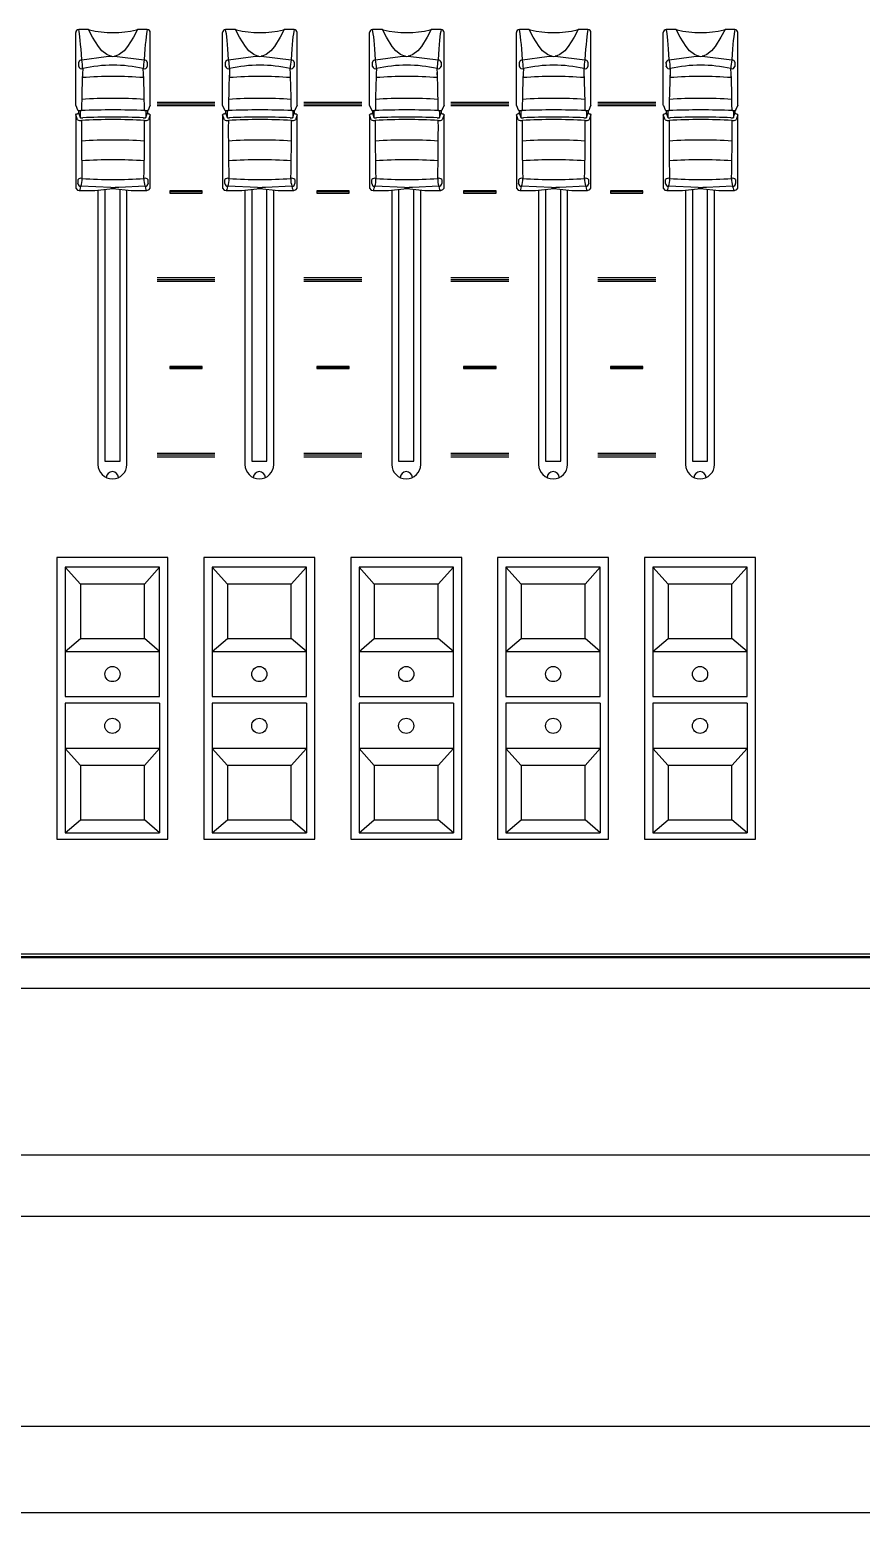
# Model space of a CAD drawing. Header units: inches. Extents: x 0.6 to 61.5, y 0.9 to 41.7.
# Drawn here: x 6.16 to 10.46, y 13.73 to 21.41 of the extents above; entities that cross this region are included whole.
import ezdxf

# ---------------------------------------------------------------- set-up
doc = ezdxf.new("R2010")
doc.units = ezdxf.units.IN
doc.header["$MEASUREMENT"] = 0
doc.layers.add('ARTWORK', color=2, linetype='Continuous')
doc.layers.add('OBJECT', color=7, linetype='Continuous')

msp = doc.modelspace()

# ---------------------------------------------------------------- linework, layer by layer
at = {"layer": 'ARTWORK'}
for points in [[(7.1154, 21.0323), (6.8158, 21.0323)], [(7.8754, 21.0323), (7.5758, 21.0323)], [(8.6354, 21.0323), (8.3358, 21.0323)], [(9.3954, 21.0323), (9.0958, 21.0323)], [(7.1154, 21.0233), (6.8158, 21.0233)], [(7.1154, 21.0143), (6.8158, 21.0143)], [(7.8754, 21.0233), (7.5758, 21.0233)], [(7.8754, 21.0143), (7.5758, 21.0143)], [(8.6354, 21.0233), (8.3358, 21.0233)], [(8.6354, 21.0143), (8.3358, 21.0143)], [(9.3954, 21.0233), (9.0958, 21.0233)], [(9.3954, 21.0143), (9.0958, 21.0143)], [(7.0496, 20.5749), (6.8816, 20.5749), (6.8816, 20.5629), (7.0496, 20.5629), (7.0496, 20.5749)], [(7.8096, 20.5749), (7.6416, 20.5749), (7.6416, 20.5629), (7.8096, 20.5629), (7.8096, 20.5749)], [(8.5696, 20.5749), (8.4016, 20.5749), (8.4016, 20.5629), (8.5696, 20.5629), (8.5696, 20.5749)], [(9.3296, 20.5749), (9.1616, 20.5749), (9.1616, 20.5629), (9.3296, 20.5629), (9.3296, 20.5749)], [(7.0496, 20.5689), (6.8816, 20.5689)], [(7.8096, 20.5689), (7.6416, 20.5689)], [(8.5696, 20.5689), (8.4016, 20.5689)], [(9.3296, 20.5689), (9.1616, 20.5689)], [(7.1154, 20.1236), (6.8158, 20.1236)], [(7.1154, 20.1146), (6.8158, 20.1146)], [(7.8754, 20.1236), (7.5758, 20.1236)], [(7.8754, 20.1146), (7.5758, 20.1146)], [(8.6354, 20.1236), (8.3358, 20.1236)], [(8.6354, 20.1146), (8.3358, 20.1146)], [(9.3954, 20.1236), (9.0958, 20.1236)], [(9.3954, 20.1146), (9.0958, 20.1146)], [(7.1154, 20.1056), (6.8158, 20.1056)], [(7.8754, 20.1056), (7.5758, 20.1056)], [(8.6354, 20.1056), (8.3358, 20.1056)], [(9.3954, 20.1056), (9.0958, 20.1056)], [(7.0496, 19.6662), (6.8816, 19.6662), (6.8816, 19.6542), (7.0496, 19.6542), (7.0496, 19.6662)], [(7.0496, 19.6602), (6.8816, 19.6602)], [(7.8096, 19.6662), (7.6416, 19.6662), (7.6416, 19.6542), (7.8096, 19.6542), (7.8096, 19.6662)], [(7.8096, 19.6602), (7.6416, 19.6602)], [(8.5696, 19.6662), (8.4016, 19.6662), (8.4016, 19.6542), (8.5696, 19.6542), (8.5696, 19.6662)], [(8.5696, 19.6602), (8.4016, 19.6602)], [(9.3296, 19.6662), (9.1616, 19.6662), (9.1616, 19.6542), (9.3296, 19.6542), (9.3296, 19.6662)], [(9.3296, 19.6602), (9.1616, 19.6602)], [(7.1154, 19.2148), (6.8158, 19.2148)], [(7.1154, 19.2058), (6.8158, 19.2058)], [(7.1154, 19.1968), (6.8158, 19.1968)], [(7.8754, 19.2148), (7.5758, 19.2148)], [(7.8754, 19.2058), (7.5758, 19.2058)], [(7.8754, 19.1968), (7.5758, 19.1968)], [(8.6354, 19.2148), (8.3358, 19.2148)], [(8.6354, 19.2058), (8.3358, 19.2058)], [(8.6354, 19.1968), (8.3358, 19.1968)], [(9.3954, 19.2148), (9.0958, 19.2148)], [(9.3954, 19.2058), (9.0958, 19.2058)], [(9.3954, 19.1968), (9.0958, 19.1968)]]:
    msp.add_lwpolyline(points, dxfattribs=at)
at = {"layer": 'OBJECT'}
for p, q in [((6.3948, 21.0185), (6.3948, 21.3937)), ((6.4613, 21.4091), (6.4104, 21.4091)), ((6.4613, 21.4091), (6.4662, 21.4085)), ((6.7093, 21.4085), (6.7142, 21.4091)), ((6.7652, 21.4091), (6.7142, 21.4091)), ((6.7808, 21.0185), (6.7808, 21.3937)), ((7.1548, 21.0185), (7.1548, 21.3937)), ((7.2213, 21.4091), (7.1704, 21.4091)), ((7.2213, 21.4091), (7.2262, 21.4085)), ((7.4693, 21.4085), (7.4742, 21.4091)), ((7.5252, 21.4091), (7.4742, 21.4091)), ((7.5408, 21.0185), (7.5408, 21.3937)), ((7.9148, 21.0185), (7.9148, 21.3937)), ((7.9813, 21.4091), (7.9304, 21.4091)), ((7.9813, 21.4091), (7.9862, 21.4085)), ((8.2293, 21.4085), (8.2342, 21.4091)), ((8.2852, 21.4091), (8.2342, 21.4091)), ((8.3008, 21.0185), (8.3008, 21.3937)), ((8.6748, 21.0185), (8.6748, 21.3937)), ((8.7413, 21.4091), (8.6904, 21.4091)), ((8.7413, 21.4091), (8.7462, 21.4085)), ((8.9893, 21.4085), (8.9942, 21.4091)), ((9.0452, 21.4091), (8.9942, 21.4091)), ((9.0608, 21.0185), (9.0608, 21.3937)), ((9.4348, 21.0185), (9.4348, 21.3937)), ((9.5013, 21.4091), (9.4504, 21.4091)), ((9.5013, 21.4091), (9.5062, 21.4085)), ((9.7493, 21.4085), (9.7542, 21.4091)), ((9.8052, 21.4091), (9.7542, 21.4091)), ((9.8208, 21.0185), (9.8208, 21.3937)), ((6.5951, 21.2713), (6.7496, 21.2523)), ((7.3551, 21.2713), (7.5096, 21.2523)), ((8.1151, 21.2713), (8.2696, 21.2523)), ((8.8751, 21.2713), (9.0296, 21.2523)), ((9.6351, 21.2713), (9.7896, 21.2523)), ((6.4301, 21.188), (6.4292, 21.1609)), ((6.746, 21.1609), (6.7454, 21.188)), ((7.1901, 21.188), (7.1892, 21.1609)), ((7.506, 21.1609), (7.5054, 21.188)), ((7.9501, 21.188), (7.9492, 21.1609)), ((8.266, 21.1609), (8.2654, 21.188)), ((8.7101, 21.188), (8.7092, 21.1609)), ((9.026, 21.1609), (9.0254, 21.188)), ((9.4701, 21.188), (9.4692, 21.1609)), ((9.786, 21.1609), (9.7854, 21.188)), ((6.3952, 21.0165), (6.3948, 21.0185)), ((6.3948, 20.969), (6.3998, 20.9739)), ((6.4039, 20.9418), (6.3948, 20.969)), ((6.3952, 21.0165), (6.4047, 20.9943)), ((6.3998, 20.9739), (6.4048, 20.9739)), ((6.4048, 20.9739), (6.4098, 20.9789)), ((6.4098, 20.9908), (6.4098, 20.9789)), ((6.4098, 20.9789), (6.4181, 20.9541)), ((6.4181, 20.9893), (6.4177, 20.9901)), ((6.4181, 20.9893), (6.4181, 20.9541)), ((6.7574, 20.9893), (6.7574, 20.9541)), ((6.7574, 20.9541), (6.7657, 20.9789)), ((6.7657, 20.9908), (6.7657, 20.9789)), ((6.7657, 20.9789), (6.7707, 20.9739)), ((6.7707, 20.9739), (6.7758, 20.9739)), ((6.7708, 20.9943), (6.7804, 21.0165)), ((6.7808, 20.969), (6.7716, 20.9418)), ((6.7758, 20.9739), (6.7808, 20.969)), ((6.7808, 21.0185), (6.7804, 21.0165)), ((7.1552, 21.0165), (7.1548, 21.0185)), ((7.1548, 20.969), (7.1598, 20.9739)), ((7.1639, 20.9418), (7.1548, 20.969)), ((7.1552, 21.0165), (7.1647, 20.9943)), ((7.1598, 20.9739), (7.1648, 20.9739)), ((7.1648, 20.9739), (7.1698, 20.9789)), ((7.1698, 20.9908), (7.1698, 20.9789)), ((7.1698, 20.9789), (7.1781, 20.9541)), ((7.1781, 20.9893), (7.1777, 20.9901)), ((7.1781, 20.9893), (7.1781, 20.9541)), ((7.5174, 20.9893), (7.5174, 20.9541)), ((7.5174, 20.9541), (7.5257, 20.9789)), ((7.5257, 20.9908), (7.5257, 20.9789)), ((7.5257, 20.9789), (7.5307, 20.9739)), ((7.5307, 20.9739), (7.5358, 20.9739)), ((7.5308, 20.9943), (7.5404, 21.0165)), ((7.5408, 20.969), (7.5316, 20.9418)), ((7.5358, 20.9739), (7.5408, 20.969)), ((7.5408, 21.0185), (7.5404, 21.0165)), ((7.9152, 21.0165), (7.9148, 21.0185)), ((7.9148, 20.969), (7.9198, 20.9739)), ((7.9239, 20.9418), (7.9148, 20.969)), ((7.9152, 21.0165), (7.9247, 20.9943)), ((7.9198, 20.9739), (7.9248, 20.9739)), ((7.9248, 20.9739), (7.9298, 20.9789)), ((7.9298, 20.9908), (7.9298, 20.9789)), ((7.9298, 20.9789), (7.9381, 20.9541)), ((7.9381, 20.9893), (7.9377, 20.9901)), ((7.9381, 20.9893), (7.9381, 20.9541)), ((8.2774, 20.9893), (8.2774, 20.9541)), ((8.2774, 20.9541), (8.2857, 20.9789)), ((8.2857, 20.9908), (8.2857, 20.9789)), ((8.2857, 20.9789), (8.2907, 20.9739)), ((8.2907, 20.9739), (8.2958, 20.9739)), ((8.2908, 20.9943), (8.3004, 21.0165)), ((8.3008, 20.969), (8.2916, 20.9418)), ((8.2958, 20.9739), (8.3008, 20.969)), ((8.3008, 21.0185), (8.3004, 21.0165)), ((8.6752, 21.0165), (8.6748, 21.0185)), ((8.6748, 20.969), (8.6798, 20.9739)), ((8.6839, 20.9418), (8.6748, 20.969)), ((8.6752, 21.0165), (8.6847, 20.9943)), ((8.6798, 20.9739), (8.6848, 20.9739)), ((8.6848, 20.9739), (8.6898, 20.9789)), ((8.6898, 20.9908), (8.6898, 20.9789)), ((8.6898, 20.9789), (8.6981, 20.9541)), ((8.6981, 20.9893), (8.6977, 20.9901)), ((8.6981, 20.9893), (8.6981, 20.9541)), ((9.0374, 20.9893), (9.0374, 20.9541)), ((9.0374, 20.9541), (9.0457, 20.9789)), ((9.0457, 20.9908), (9.0457, 20.9789)), ((9.0457, 20.9789), (9.0507, 20.9739)), ((9.0507, 20.9739), (9.0558, 20.9739)), ((9.0508, 20.9943), (9.0604, 21.0165)), ((9.0608, 20.969), (9.0516, 20.9418)), ((9.0558, 20.9739), (9.0608, 20.969)), ((9.0608, 21.0185), (9.0604, 21.0165)), ((9.4352, 21.0165), (9.4348, 21.0185)), ((9.4348, 20.969), (9.4398, 20.9739)), ((9.4439, 20.9418), (9.4348, 20.969)), ((9.4352, 21.0165), (9.4447, 20.9943)), ((9.4398, 20.9739), (9.4448, 20.9739)), ((9.4448, 20.9739), (9.4498, 20.9789)), ((9.4498, 20.9908), (9.4498, 20.9789)), ((9.4498, 20.9789), (9.4581, 20.9541)), ((9.4581, 20.9893), (9.4577, 20.9901)), ((9.4581, 20.9893), (9.4581, 20.9541)), ((9.7974, 20.9893), (9.7974, 20.9541)), ((9.7974, 20.9541), (9.8057, 20.9789)), ((9.8057, 20.9908), (9.8057, 20.9789)), ((9.8057, 20.9789), (9.8107, 20.9739)), ((9.8107, 20.9739), (9.8158, 20.9739)), ((9.8108, 20.9943), (9.8204, 21.0165)), ((9.8208, 20.969), (9.8116, 20.9418)), ((9.8158, 20.9739), (9.8208, 20.969)), ((9.8208, 21.0185), (9.8204, 21.0165)), ((6.5758, 20.592), (6.4221, 20.5985)), ((6.5099, 20.5777), (6.5099, 19.1581)), ((6.5455, 20.5822), (6.5455, 19.1756)), ((6.5758, 20.592), (6.5997, 20.592)), ((6.6242, 19.1756), (6.6242, 20.5829)), ((6.6599, 19.1581), (6.6599, 20.5785)), ((7.3358, 20.592), (7.1821, 20.5985)), ((7.2699, 20.5777), (7.2699, 19.1581)), ((7.3055, 20.5822), (7.3055, 19.1756)), ((7.3358, 20.592), (7.3597, 20.592)), ((7.3842, 19.1756), (7.3842, 20.5829)), ((7.4199, 19.1581), (7.4199, 20.5785)), ((8.0958, 20.592), (7.9421, 20.5985)), ((8.0299, 20.5777), (8.0299, 19.1581)), ((8.0655, 20.5822), (8.0655, 19.1756)), ((8.0958, 20.592), (8.1197, 20.592)), ((8.1442, 19.1756), (8.1442, 20.5829)), ((8.1799, 19.1581), (8.1799, 20.5785)), ((8.8558, 20.592), (8.7021, 20.5985)), ((8.7899, 20.5777), (8.7899, 19.1581)), ((8.8255, 20.5822), (8.8255, 19.1756)), ((8.8558, 20.592), (8.8797, 20.592)), ((8.9042, 19.1756), (8.9042, 20.5829)), ((8.9399, 19.1581), (8.9399, 20.5785)), ((9.6158, 20.592), (9.4621, 20.5985)), ((9.5499, 20.5777), (9.5499, 19.1581)), ((9.5855, 20.5822), (9.5855, 19.1756)), ((9.6158, 20.592), (9.6397, 20.592)), ((9.6642, 19.1756), (9.6642, 20.5829)), ((9.6999, 19.1581), (9.6999, 20.5785)), ((6.5455, 19.1756), (6.6242, 19.1756)), ((7.3055, 19.1756), (7.3842, 19.1756)), ((8.0655, 19.1756), (8.1442, 19.1756)), ((8.8255, 19.1756), (8.9042, 19.1756)), ((9.5855, 19.1756), (9.6642, 19.1756)), ((6.8719, 18.6774), (6.2979, 18.6774)), ((6.2979, 18.6774), (6.2979, 17.2177)), ((6.8719, 17.2177), (6.8719, 18.6774)), ((7.6319, 18.6774), (7.0579, 18.6774)), ((7.0579, 18.6774), (7.0579, 17.2177)), ((7.6319, 17.2177), (7.6319, 18.6774)), ((8.3919, 18.6774), (7.8179, 18.6774)), ((7.8179, 18.6774), (7.8179, 17.2177)), ((8.3919, 17.2177), (8.3919, 18.6774)), ((9.1519, 18.6774), (8.5779, 18.6774)), ((8.5779, 18.6774), (8.5779, 17.2177)), ((9.1519, 17.2177), (9.1519, 18.6774)), ((9.9119, 18.6774), (9.3379, 18.6774)), ((9.3379, 18.6774), (9.3379, 17.2177)), ((9.9119, 17.2177), (9.9119, 18.6774)), ((6.3408, 18.627), (6.4195, 18.538)), ((6.829, 18.627), (6.3408, 18.627)), ((6.3408, 18.627), (6.3408, 17.9564)), ((6.829, 18.627), (6.7502, 18.538)), ((6.829, 17.9564), (6.829, 18.627)), ((7.1008, 18.627), (7.1795, 18.538)), ((7.589, 18.627), (7.1008, 18.627)), ((7.1008, 18.627), (7.1008, 17.9564)), ((7.589, 18.627), (7.5102, 18.538)), ((7.589, 17.9564), (7.589, 18.627)), ((7.8608, 18.627), (7.9395, 18.538)), ((8.349, 18.627), (7.8608, 18.627)), ((7.8608, 18.627), (7.8608, 17.9564)), ((8.349, 18.627), (8.2702, 18.538)), ((8.349, 17.9564), (8.349, 18.627)), ((8.6208, 18.627), (8.6995, 18.538)), ((9.109, 18.627), (8.6208, 18.627)), ((8.6208, 18.627), (8.6208, 17.9564)), ((9.109, 18.627), (9.0302, 18.538)), ((9.109, 17.9564), (9.109, 18.627)), ((9.3808, 18.627), (9.4595, 18.538)), ((9.869, 18.627), (9.3808, 18.627)), ((9.3808, 18.627), (9.3808, 17.9564)), ((9.869, 18.627), (9.7902, 18.538)), ((9.869, 17.9564), (9.869, 18.627)), ((6.7502, 18.538), (6.4195, 18.538)), ((6.4195, 18.538), (6.4195, 18.2573)), ((6.7502, 18.2573), (6.7502, 18.538)), ((7.5102, 18.538), (7.1795, 18.538)), ((7.1795, 18.538), (7.1795, 18.2573)), ((7.5102, 18.2573), (7.5102, 18.538)), ((8.2702, 18.538), (7.9395, 18.538)), ((7.9395, 18.538), (7.9395, 18.2573)), ((8.2702, 18.2573), (8.2702, 18.538)), ((9.0302, 18.538), (8.6995, 18.538)), ((8.6995, 18.538), (8.6995, 18.2573)), ((9.0302, 18.2573), (9.0302, 18.538)), ((9.7902, 18.538), (9.4595, 18.538)), ((9.4595, 18.538), (9.4595, 18.2573)), ((9.7902, 18.2573), (9.7902, 18.538)), ((6.3408, 18.1903), (6.4195, 18.2573)), ((6.4195, 18.2573), (6.7502, 18.2573)), ((6.829, 18.1903), (6.7502, 18.2573)), ((7.1008, 18.1903), (7.1795, 18.2573)), ((7.1795, 18.2573), (7.5102, 18.2573)), ((7.589, 18.1903), (7.5102, 18.2573)), ((7.8608, 18.1903), (7.9395, 18.2573)), ((7.9395, 18.2573), (8.2702, 18.2573)), ((8.349, 18.1903), (8.2702, 18.2573)), ((8.6208, 18.1903), (8.6995, 18.2573)), ((8.6995, 18.2573), (9.0302, 18.2573)), ((9.109, 18.1903), (9.0302, 18.2573)), ((9.3808, 18.1903), (9.4595, 18.2573)), ((9.4595, 18.2573), (9.7902, 18.2573)), ((9.869, 18.1903), (9.7902, 18.2573)), ((6.3408, 18.1903), (6.829, 18.1903)), ((7.1008, 18.1903), (7.589, 18.1903)), ((7.8608, 18.1903), (8.349, 18.1903)), ((8.6208, 18.1903), (9.109, 18.1903)), ((9.3808, 18.1903), (9.869, 18.1903)), ((6.3408, 17.9564), (6.829, 17.9564)), ((6.829, 17.9219), (6.3408, 17.9219)), ((6.3408, 17.9219), (6.3408, 17.2513)), ((6.829, 17.9219), (6.829, 17.2513)), ((7.1008, 17.9564), (7.589, 17.9564)), ((7.589, 17.9219), (7.1008, 17.9219)), ((7.1008, 17.9219), (7.1008, 17.2513)), ((7.589, 17.9219), (7.589, 17.2513)), ((7.8608, 17.9564), (8.349, 17.9564)), ((8.349, 17.9219), (7.8608, 17.9219)), ((7.8608, 17.9219), (7.8608, 17.2513)), ((8.349, 17.9219), (8.349, 17.2513)), ((8.6208, 17.9564), (9.109, 17.9564)), ((9.109, 17.9219), (8.6208, 17.9219)), ((8.6208, 17.9219), (8.6208, 17.2513)), ((9.109, 17.9219), (9.109, 17.2513)), ((9.3808, 17.9564), (9.869, 17.9564)), ((9.869, 17.9219), (9.3808, 17.9219)), ((9.3808, 17.9219), (9.3808, 17.2513)), ((9.869, 17.9219), (9.869, 17.2513)), ((6.3408, 17.688), (6.4195, 17.5991)), ((6.829, 17.688), (6.3408, 17.688)), ((6.829, 17.688), (6.7502, 17.5991)), ((7.1008, 17.688), (7.1795, 17.5991)), ((7.589, 17.688), (7.1008, 17.688)), ((7.589, 17.688), (7.5102, 17.5991)), ((7.8608, 17.688), (7.9395, 17.5991)), ((8.349, 17.688), (7.8608, 17.688)), ((8.349, 17.688), (8.2702, 17.5991)), ((8.6208, 17.688), (8.6995, 17.5991)), ((9.109, 17.688), (8.6208, 17.688)), ((9.109, 17.688), (9.0302, 17.5991)), ((9.3808, 17.688), (9.4595, 17.5991)), ((9.869, 17.688), (9.3808, 17.688)), ((9.869, 17.688), (9.7902, 17.5991)), ((6.7502, 17.5991), (6.4195, 17.5991)), ((6.4195, 17.5991), (6.4195, 17.3184)), ((6.7502, 17.3184), (6.7502, 17.5991)), ((7.5102, 17.5991), (7.1795, 17.5991)), ((7.1795, 17.5991), (7.1795, 17.3184)), ((7.5102, 17.3184), (7.5102, 17.5991)), ((8.2702, 17.5991), (7.9395, 17.5991)), ((7.9395, 17.5991), (7.9395, 17.3184)), ((8.2702, 17.3184), (8.2702, 17.5991)), ((9.0302, 17.5991), (8.6995, 17.5991)), ((8.6995, 17.5991), (8.6995, 17.3184)), ((9.0302, 17.3184), (9.0302, 17.5991)), ((9.7902, 17.5991), (9.4595, 17.5991)), ((9.4595, 17.5991), (9.4595, 17.3184)), ((9.7902, 17.3184), (9.7902, 17.5991)), ((6.3408, 17.2513), (6.4195, 17.3184)), ((6.4195, 17.3184), (6.7502, 17.3184)), ((6.829, 17.2513), (6.7502, 17.3184)), ((7.1008, 17.2513), (7.1795, 17.3184)), ((7.1795, 17.3184), (7.5102, 17.3184)), ((7.589, 17.2513), (7.5102, 17.3184)), ((7.8608, 17.2513), (7.9395, 17.3184)), ((7.9395, 17.3184), (8.2702, 17.3184)), ((8.349, 17.2513), (8.2702, 17.3184)), ((8.6208, 17.2513), (8.6995, 17.3184)), ((8.6995, 17.3184), (9.0302, 17.3184)), ((9.109, 17.2513), (9.0302, 17.3184)), ((9.3808, 17.2513), (9.4595, 17.3184)), ((9.4595, 17.3184), (9.7902, 17.3184)), ((9.869, 17.2513), (9.7902, 17.3184)), ((6.2979, 17.2177), (6.8719, 17.2177)), ((6.3408, 17.2513), (6.829, 17.2513)), ((7.0579, 17.2177), (7.6319, 17.2177)), ((7.1008, 17.2513), (7.589, 17.2513)), ((7.8179, 17.2177), (8.3919, 17.2177)), ((7.8608, 17.2513), (8.349, 17.2513)), ((8.5779, 17.2177), (9.1519, 17.2177)), ((8.6208, 17.2513), (9.109, 17.2513)), ((9.3379, 17.2177), (9.9119, 17.2177)), ((9.3808, 17.2513), (9.869, 17.2513)), ((1.2992, 16.6118), (31.1797, 16.6118)), ((31.1805, 16.6038), (1.2992, 16.6038)), ((31.1797, 16.6226), (1.3112, 16.6226)), ((31.181, 16.4452), (1.2992, 16.4452)), ((34.1692, 15.5825), (1.2992, 15.5825)), ((34.1692, 15.2654), (1.2992, 15.2654)), ((34.1692, 14.1784), (1.2992, 14.1784)), ((1.2992, 13.7336), (34.1692, 13.7336))]:
    msp.add_line(p, q, dxfattribs=at)
at = {"layer": 'OBJECT', "flags": 128}
for points in [[(6.5804, 21.2713), (6.5717, 21.2732), (6.556, 21.2799), (6.5306, 21.3003), (6.5125, 21.3219), (6.4824, 21.3696), (6.4613, 21.4091)], [(6.7142, 21.4091), (6.6931, 21.3696), (6.6631, 21.3219), (6.6449, 21.3003), (6.6195, 21.2799), (6.6038, 21.2732), (6.5951, 21.2713)], [(7.3404, 21.2713), (7.3317, 21.2732), (7.316, 21.2799), (7.2906, 21.3003), (7.2725, 21.3219), (7.2424, 21.3696), (7.2213, 21.4091)], [(7.4742, 21.4091), (7.4531, 21.3696), (7.4231, 21.3219), (7.4049, 21.3003), (7.3795, 21.2799), (7.3638, 21.2732), (7.3551, 21.2713)], [(8.1004, 21.2713), (8.0917, 21.2732), (8.076, 21.2799), (8.0506, 21.3003), (8.0325, 21.3219), (8.0024, 21.3696), (7.9813, 21.4091)], [(8.2342, 21.4091), (8.2131, 21.3696), (8.1831, 21.3219), (8.1649, 21.3003), (8.1395, 21.2799), (8.1238, 21.2732), (8.1151, 21.2713)], [(8.8604, 21.2713), (8.8517, 21.2732), (8.836, 21.2799), (8.8106, 21.3003), (8.7925, 21.3219), (8.7624, 21.3696), (8.7413, 21.4091)], [(8.9942, 21.4091), (8.9731, 21.3696), (8.9431, 21.3219), (8.9249, 21.3003), (8.8995, 21.2799), (8.8838, 21.2732), (8.8751, 21.2713)], [(9.6204, 21.2713), (9.6117, 21.2732), (9.596, 21.2799), (9.5706, 21.3003), (9.5525, 21.3219), (9.5224, 21.3696), (9.5013, 21.4091)], [(9.7542, 21.4091), (9.7331, 21.3696), (9.7031, 21.3219), (9.6849, 21.3003), (9.6595, 21.2799), (9.6438, 21.2732), (9.6351, 21.2713)], [(6.4259, 21.2523), (6.5528, 21.2705), (6.5804, 21.2713)], [(7.1859, 21.2523), (7.3128, 21.2705), (7.3404, 21.2713)], [(7.9459, 21.2523), (8.0728, 21.2705), (8.1004, 21.2713)], [(8.7059, 21.2523), (8.8328, 21.2705), (8.8604, 21.2713)], [(9.4659, 21.2523), (9.5928, 21.2705), (9.6204, 21.2713)], [(6.3948, 20.969), (6.3948, 20.5884), (6.4036, 20.5787), (6.413, 20.5772)], [(6.4048, 20.9943), (6.4049, 20.994), (6.4057, 20.9928), (6.4067, 20.992), (6.4077, 20.9914), (6.409, 20.991), (6.4125, 20.9904), (6.4165, 20.9901), (6.4206, 20.99), (6.4236, 20.9901)], [(6.7522, 20.9901), (6.7537, 20.99), (6.7582, 20.9901), (6.7623, 20.9903), (6.7657, 20.9908), (6.7678, 20.9914), (6.7694, 20.9924), (6.7705, 20.9938), (6.7708, 20.9944)], [(6.7607, 20.5767), (6.7633, 20.5758), (6.775, 20.5812), (6.7808, 20.5888), (6.7808, 20.969)], [(6.7712, 20.9963), (6.7711, 20.9953), (6.7708, 20.9944)], [(7.1548, 20.969), (7.1548, 20.5884), (7.1636, 20.5787), (7.173, 20.5772)], [(7.1648, 20.9943), (7.1649, 20.994), (7.1657, 20.9928), (7.1667, 20.992), (7.1677, 20.9914), (7.169, 20.991), (7.1725, 20.9904), (7.1765, 20.9901), (7.1806, 20.99), (7.1836, 20.9901)], [(7.5122, 20.9901), (7.5137, 20.99), (7.5182, 20.9901), (7.5223, 20.9903), (7.5257, 20.9908), (7.5278, 20.9914), (7.5294, 20.9924), (7.5305, 20.9938), (7.5308, 20.9944)], [(7.5207, 20.5767), (7.5233, 20.5758), (7.535, 20.5812), (7.5408, 20.5888), (7.5408, 20.969)], [(7.5312, 20.9963), (7.5311, 20.9953), (7.5308, 20.9944)], [(7.9148, 20.969), (7.9148, 20.5884), (7.9236, 20.5787), (7.933, 20.5772)], [(7.9248, 20.9943), (7.9249, 20.994), (7.9257, 20.9928), (7.9267, 20.992), (7.9277, 20.9914), (7.929, 20.991), (7.9325, 20.9904), (7.9365, 20.9901), (7.9406, 20.99), (7.9436, 20.9901)], [(8.2722, 20.9901), (8.2737, 20.99), (8.2782, 20.9901), (8.2823, 20.9903), (8.2857, 20.9908), (8.2878, 20.9914), (8.2894, 20.9924), (8.2905, 20.9938), (8.2908, 20.9944)], [(8.2807, 20.5767), (8.2833, 20.5758), (8.295, 20.5812), (8.3008, 20.5888), (8.3008, 20.969)], [(8.2912, 20.9963), (8.2911, 20.9953), (8.2908, 20.9944)], [(8.6748, 20.969), (8.6748, 20.5884), (8.6836, 20.5787), (8.693, 20.5772)], [(8.6848, 20.9943), (8.6849, 20.994), (8.6857, 20.9928), (8.6867, 20.992), (8.6877, 20.9914), (8.689, 20.991), (8.6925, 20.9904), (8.6965, 20.9901), (8.7006, 20.99), (8.7036, 20.9901)], [(9.0322, 20.9901), (9.0337, 20.99), (9.0382, 20.9901), (9.0423, 20.9903), (9.0457, 20.9908), (9.0478, 20.9914), (9.0494, 20.9924), (9.0505, 20.9938), (9.0508, 20.9944)], [(9.0407, 20.5767), (9.0433, 20.5758), (9.055, 20.5812), (9.0608, 20.5888), (9.0608, 20.969)], [(9.0512, 20.9963), (9.0511, 20.9953), (9.0508, 20.9944)], [(9.4348, 20.969), (9.4348, 20.5884), (9.4436, 20.5787), (9.453, 20.5772)], [(9.4448, 20.9943), (9.4449, 20.994), (9.4457, 20.9928), (9.4467, 20.992), (9.4477, 20.9914), (9.449, 20.991), (9.4525, 20.9904), (9.4565, 20.9901), (9.4606, 20.99), (9.4636, 20.9901)], [(9.7922, 20.9901), (9.7937, 20.99), (9.7982, 20.9901), (9.8023, 20.9903), (9.8057, 20.9908), (9.8078, 20.9914), (9.8094, 20.9924), (9.8105, 20.9938), (9.8108, 20.9944)], [(9.8007, 20.5767), (9.8033, 20.5758), (9.815, 20.5812), (9.8208, 20.5888), (9.8208, 20.969)], [(9.8112, 20.9963), (9.8111, 20.9953), (9.8108, 20.9944)], [(6.4134, 20.5757), (6.4938, 20.5757), (6.5878, 20.5875), (6.6818, 20.5757), (6.7621, 20.5757)], [(6.7535, 20.5985), (6.6175, 20.5921), (6.5997, 20.592)], [(7.1734, 20.5757), (7.2538, 20.5757), (7.3478, 20.5875), (7.4418, 20.5757), (7.5221, 20.5757)], [(7.5135, 20.5985), (7.3775, 20.5921), (7.3597, 20.592)], [(7.9334, 20.5757), (8.0138, 20.5757), (8.1078, 20.5875), (8.2018, 20.5757), (8.2821, 20.5757)], [(8.2735, 20.5985), (8.1375, 20.5921), (8.1197, 20.592)], [(8.6934, 20.5757), (8.7738, 20.5757), (8.8678, 20.5875), (8.9618, 20.5757), (9.0421, 20.5757)], [(9.0335, 20.5985), (8.8975, 20.5921), (8.8797, 20.592)], [(9.4534, 20.5757), (9.5338, 20.5757), (9.6278, 20.5875), (9.7218, 20.5757), (9.8021, 20.5757)], [(9.7935, 20.5985), (9.6575, 20.5921), (9.6397, 20.592)]]:
    msp.add_lwpolyline(points, dxfattribs=at)
at = {"layer": 'OBJECT'}
for centre in [(6.585, 18.0731), (7.345, 18.0731), (8.105, 18.0731), (8.865, 18.0731), (9.625, 18.0731), (6.5848, 17.8052), (7.3448, 17.8052), (8.1048, 17.8052), (8.8648, 17.8052), (9.6248, 17.8052)]:
    msp.add_circle(centre, 0.0392, dxfattribs=at)
for centre, radius, start, end in [((6.4103, 21.3936), 0.0155, 89.74263, 179.69705), ((6.5878, 21.8984), 0.5047, 256.06691, 283.93309), ((6.7652, 21.3936), 0.0155, 0.2166, 90.34372), ((7.1703, 21.3936), 0.0155, 89.74263, 179.69705), ((7.3478, 21.8984), 0.5047, 256.06691, 283.93309), ((7.5252, 21.3936), 0.0155, 0.2166, 90.34372), ((7.9303, 21.3936), 0.0155, 89.74263, 179.69705), ((8.1078, 21.8984), 0.5047, 256.06691, 283.93309), ((8.2852, 21.3936), 0.0155, 0.2166, 90.34372), ((8.6903, 21.3936), 0.0155, 89.74263, 179.69705), ((8.8678, 21.8984), 0.5047, 256.06691, 283.93309), ((9.0452, 21.3936), 0.0155, 0.2166, 90.34372), ((9.4503, 21.3936), 0.0155, 89.74263, 179.69705), ((9.6278, 21.8984), 0.5047, 256.06691, 283.93309), ((9.8052, 21.3936), 0.0155, 0.2166, 90.34372), ((6.5878, 21.2951), 0.0249, 252.78823, 287.21177), ((7.3478, 21.2951), 0.0249, 252.78823, 287.21177), ((8.1078, 21.2951), 0.0249, 252.78823, 287.21177), ((8.8678, 21.2951), 0.0249, 252.78823, 287.21177), ((9.6278, 21.2951), 0.0249, 252.78823, 287.21177), ((6.4244, 21.2378), 0.0146, 84.18597, 165.49916), ((6.1587, 21.2284), 0.2519, 357.74102, 2.97484), ((6.4258, 21.2225), 0.0159, 194.85525, 288.66673), ((12.2992, 20.9391), 5.8744, 177.38237, 179.47), ((6.2352, 21.2081), 0.1957, 359.78892, 13.04062), ((6.5878, 20.5309), 0.6945, 76.94773, 103.05227), ((6.9421, 21.2079), 0.1975, 167.02217, 180.14828), ((6.7497, 21.2225), 0.0159, 251.33327, 345.14475), ((0.8105, 20.9373), 5.9403, 0.54158, 2.60605), ((6.7511, 21.2378), 0.0146, 14.50084, 95.81403), ((7.0151, 21.2284), 0.2502, 177.00773, 182.2764), ((7.1844, 21.2378), 0.0146, 84.18597, 165.49916), ((6.9187, 21.2284), 0.2519, 357.74102, 2.97484), ((7.1858, 21.2225), 0.0159, 194.85525, 288.66673), ((13.0592, 20.9391), 5.8744, 177.38237, 179.47), ((6.9952, 21.2081), 0.1957, 359.78892, 13.04062), ((7.3478, 20.5309), 0.6945, 76.94773, 103.05227), ((7.7021, 21.2079), 0.1975, 167.02217, 180.14828), ((7.5097, 21.2225), 0.0159, 251.33327, 345.14475), ((1.5705, 20.9373), 5.9403, 0.54158, 2.60605), ((7.5111, 21.2378), 0.0146, 14.50084, 95.81403), ((7.7751, 21.2284), 0.2502, 177.00773, 182.2764), ((7.9444, 21.2378), 0.0146, 84.18597, 165.49916), ((7.6787, 21.2284), 0.2519, 357.74102, 2.97484), ((7.9458, 21.2225), 0.0159, 194.85525, 288.66673), ((13.8192, 20.9391), 5.8744, 177.38237, 179.47), ((7.7552, 21.2081), 0.1957, 359.78892, 13.04062), ((8.1078, 20.5309), 0.6945, 76.94773, 103.05227), ((8.4621, 21.2079), 0.1975, 167.02217, 180.14828), ((8.2697, 21.2225), 0.0159, 251.33327, 345.14475), ((2.3305, 20.9373), 5.9403, 0.54158, 2.60605), ((8.2711, 21.2378), 0.0146, 14.50084, 95.81403), ((8.5351, 21.2284), 0.2502, 177.00773, 182.2764), ((8.7044, 21.2378), 0.0146, 84.18597, 165.49916), ((8.4387, 21.2284), 0.2519, 357.74102, 2.97484), ((8.7058, 21.2225), 0.0159, 194.85525, 288.66673), ((14.5792, 20.9391), 5.8744, 177.38237, 179.47), ((8.5152, 21.2081), 0.1957, 359.78892, 13.04062), ((8.8678, 20.5309), 0.6945, 76.94773, 103.05227), ((9.2221, 21.2079), 0.1975, 167.02217, 180.14828), ((9.0297, 21.2225), 0.0159, 251.33327, 345.14475), ((3.0905, 20.9373), 5.9403, 0.54158, 2.60605), ((9.0311, 21.2378), 0.0146, 14.50084, 95.81403), ((9.2951, 21.2284), 0.2502, 177.00773, 182.2764), ((9.4644, 21.2378), 0.0146, 84.18597, 165.49916), ((9.1987, 21.2284), 0.2519, 357.74102, 2.97484), ((9.4658, 21.2225), 0.0159, 194.85525, 288.66673), ((15.3392, 20.9391), 5.8744, 177.38237, 179.47), ((9.2752, 21.2081), 0.1957, 359.78892, 13.04062), ((9.6278, 20.5309), 0.6945, 76.94773, 103.05227), ((9.9821, 21.2079), 0.1975, 167.02217, 180.14828), ((9.7897, 21.2225), 0.0159, 251.33327, 345.14475), ((3.8505, 20.9373), 5.9403, 0.54158, 2.60605), ((9.7911, 21.2378), 0.0146, 14.50084, 95.81403), ((10.0551, 21.2284), 0.2502, 177.00773, 182.2764), ((6.5878, 18.9766), 2.19, 85.85568, 94.15126), ((7.3478, 18.9766), 2.19, 85.85568, 94.15126), ((8.1078, 18.9766), 2.19, 85.85568, 94.15126), ((8.8678, 18.9766), 2.19, 85.85568, 94.15126), ((9.6278, 18.9766), 2.19, 85.85568, 94.15126), ((6.5878, 18.593), 2.4606, 86.22632, 93.77432), ((7.3478, 18.593), 2.4606, 86.22632, 93.77432), ((8.1078, 18.593), 2.4606, 86.22632, 93.77432), ((8.8678, 18.593), 2.4606, 86.22632, 93.77432), ((9.6278, 18.593), 2.4606, 86.22632, 93.77432), ((6.4092, 20.9963), 0.00492, 180.03968, 203.84393), ((6.5878, 17.0785), 3.9151, 87.59405, 92.40595), ((6.4223, 20.9927), 0.00282, 292.80156, 15.29479), ((6.7532, 20.9927), 0.00282, 164.70521, 247.19844), ((7.1692, 20.9963), 0.00492, 180.03968, 203.84393), ((7.3478, 17.0785), 3.9151, 87.59405, 92.40595), ((7.1823, 20.9927), 0.00282, 292.80156, 15.29479), ((7.5132, 20.9927), 0.00282, 164.70521, 247.19844), ((7.9292, 20.9963), 0.00492, 180.03968, 203.84393), ((8.1078, 17.0785), 3.9151, 87.59405, 92.40595), ((7.9423, 20.9927), 0.00282, 292.80156, 15.29479), ((8.2732, 20.9927), 0.00282, 164.70521, 247.19844), ((8.6892, 20.9963), 0.00492, 180.03968, 203.84393), ((8.8678, 17.0785), 3.9151, 87.59405, 92.40595), ((8.7023, 20.9927), 0.00282, 292.80156, 15.29479), ((9.0332, 20.9927), 0.00282, 164.70521, 247.19844), ((9.4492, 20.9963), 0.00492, 180.03968, 203.84393), ((9.6278, 17.0785), 3.9151, 87.59405, 92.40595), ((9.4623, 20.9927), 0.00282, 292.80156, 15.29479), ((9.7932, 20.9927), 0.00282, 164.70521, 247.19844), ((6.4181, 20.9713), 0.0328, 244.32419, 281.47222), ((16.4196, 20.8867), 9.9952, 179.69922, 181.41955), ((6.5878, 17.849), 3.0945, 86.97733, 93.02267), ((-3.2062, 20.8863), 9.9572, 358.57717, 0.30405), ((6.7569, 20.9759), 0.0372, 260.8263, 293.37729), ((7.1781, 20.9713), 0.0328, 244.32419, 281.47222), ((17.1796, 20.8867), 9.9952, 179.69922, 181.41955), ((7.3478, 17.849), 3.0945, 86.97733, 93.02267), ((-2.4462, 20.8863), 9.9572, 358.57717, 0.30405), ((7.5169, 20.9759), 0.0372, 260.8263, 293.37729), ((7.9381, 20.9713), 0.0328, 244.32419, 281.47222), ((17.9396, 20.8867), 9.9952, 179.69922, 181.41955), ((8.1078, 17.849), 3.0945, 86.97733, 93.02267), ((-1.6862, 20.8863), 9.9572, 358.57717, 0.30405), ((8.2769, 20.9759), 0.0372, 260.8263, 293.37729), ((8.6981, 20.9713), 0.0328, 244.32419, 281.47222), ((18.6996, 20.8867), 9.9952, 179.69922, 181.41955), ((8.8678, 17.849), 3.0945, 86.97733, 93.02267), ((-0.9262, 20.8863), 9.9572, 358.57717, 0.30405), ((9.0369, 20.9759), 0.0372, 260.8263, 293.37729), ((9.4581, 20.9713), 0.0328, 244.32419, 281.47222), ((19.4596, 20.8867), 9.9952, 179.69922, 181.41955), ((9.6278, 17.849), 3.0945, 86.97733, 93.02267), ((-0.1662, 20.8863), 9.9572, 358.57717, 0.30405), ((9.7969, 20.9759), 0.0372, 260.8263, 293.37729), ((6.5877, 18.3226), 2.515, 86.27983, 93.71967), ((7.3477, 18.3226), 2.515, 86.27983, 93.71967), ((8.1077, 18.3226), 2.515, 86.27983, 93.71967), ((8.8677, 18.3226), 2.515, 86.27983, 93.71967), ((9.6277, 18.3226), 2.515, 86.27983, 93.71967), ((6.5877, 18.3439), 2.3915, 86.11354, 93.88609), ((7.3477, 18.3439), 2.3915, 86.11354, 93.88609), ((8.1077, 18.3439), 2.3915, 86.11354, 93.88609), ((8.8677, 18.3439), 2.3915, 86.11354, 93.88609), ((9.6277, 18.3439), 2.3915, 86.11354, 93.88609), ((6.2392, 20.6274), 0.1679, 355.2657, 2.26115), ((6.422, 20.6141), 0.0156, 182.25249, 270.06157), ((6.422, 20.6173), 0.0225, 75.73078, 132.04397), ((6.3403, 20.6302), 0.0877, 338.85119, 5.84288), ((6.5878, 22.669), 2.0362, 265.48614, 274.51386), ((6.8492, 20.6321), 0.1015, 176.01911, 199.28682), ((6.7535, 20.6173), 0.0225, 47.95603, 104.26922), ((6.7535, 20.6141), 0.0156, 269.93843, 357.74751), ((6.9244, 20.6271), 0.156, 177.47243, 185.00072), ((6.9992, 20.6274), 0.1679, 355.2657, 2.26115), ((7.182, 20.6141), 0.0156, 182.25249, 270.06157), ((7.182, 20.6173), 0.0225, 75.73078, 132.04397), ((7.1003, 20.6302), 0.0877, 338.85119, 5.84288), ((7.3478, 22.669), 2.0362, 265.48614, 274.51386), ((7.6092, 20.6321), 0.1015, 176.01911, 199.28682), ((7.5135, 20.6173), 0.0225, 47.95603, 104.26922), ((7.5135, 20.6141), 0.0156, 269.93843, 357.74751), ((7.6844, 20.6271), 0.156, 177.47243, 185.00072), ((7.7592, 20.6274), 0.1679, 355.2657, 2.26115), ((7.942, 20.6141), 0.0156, 182.25249, 270.06157), ((7.942, 20.6173), 0.0225, 75.73078, 132.04397), ((7.8603, 20.6302), 0.0877, 338.85119, 5.84288), ((8.1078, 22.669), 2.0362, 265.48614, 274.51386), ((8.3692, 20.6321), 0.1015, 176.01911, 199.28682), ((8.2735, 20.6173), 0.0225, 47.95603, 104.26922), ((8.2735, 20.6141), 0.0156, 269.93843, 357.74751), ((8.4444, 20.6271), 0.156, 177.47243, 185.00072), ((8.5192, 20.6274), 0.1679, 355.2657, 2.26115), ((8.702, 20.6141), 0.0156, 182.25249, 270.06157), ((8.702, 20.6173), 0.0225, 75.73078, 132.04397), ((8.6203, 20.6302), 0.0877, 338.85119, 5.84288), ((8.8678, 22.669), 2.0362, 265.48614, 274.51386), ((9.1292, 20.6321), 0.1015, 176.01911, 199.28682), ((9.0335, 20.6173), 0.0225, 47.95603, 104.26922), ((9.0335, 20.6141), 0.0156, 269.93843, 357.74751), ((9.2044, 20.6271), 0.156, 177.47243, 185.00072), ((9.2792, 20.6274), 0.1679, 355.2657, 2.26115), ((9.462, 20.6141), 0.0156, 182.25249, 270.06157), ((9.462, 20.6173), 0.0225, 75.73078, 132.04397), ((9.3803, 20.6302), 0.0877, 338.85119, 5.84288), ((9.6278, 22.669), 2.0362, 265.48614, 274.51386), ((9.8892, 20.6321), 0.1015, 176.01911, 199.28682), ((9.7935, 20.6173), 0.0225, 47.95603, 104.26922), ((9.7935, 20.6141), 0.0156, 269.93843, 357.74751), ((9.9644, 20.6271), 0.156, 177.47243, 185.00072), ((6.5849, 19.1587), 0.075, 180.45092, 359.54908), ((6.5849, 19.0894), 0.0316, 2.43832, 177.56168), ((7.3449, 19.1587), 0.075, 180.45092, 359.54908), ((7.3449, 19.0894), 0.0316, 2.43832, 177.56168), ((8.1049, 19.1587), 0.075, 180.45092, 359.54908), ((8.1049, 19.0894), 0.0316, 2.43832, 177.56168), ((8.8649, 19.1587), 0.075, 180.45092, 359.54908), ((8.8649, 19.0894), 0.0316, 2.43832, 177.56168), ((9.6249, 19.1587), 0.075, 180.45092, 359.54908), ((9.6249, 19.0894), 0.0316, 2.43832, 177.56168)]:
    msp.add_arc(centre, radius, start, end, dxfattribs=at)
for centre, major_axis, ratio, start_param, end_param in [((6.4089, 20.885), (-0.0038, 0.534), 0.050377, 5.470599, 6.090841), ((6.7666, 20.885), (0.0038, 0.534), 0.050377, 0.192344, 0.812586), ((7.1689, 20.885), (-0.0038, 0.534), 0.050377, 5.470599, 6.090841), ((7.5266, 20.885), (0.0038, 0.534), 0.050377, 0.192344, 0.812586), ((7.9289, 20.885), (-0.0038, 0.534), 0.050377, 5.470599, 6.090841), ((8.2866, 20.885), (0.0038, 0.534), 0.050377, 0.192344, 0.812586), ((8.6889, 20.885), (-0.0038, 0.534), 0.050377, 5.470599, 6.090841), ((9.0466, 20.885), (0.0038, 0.534), 0.050377, 0.192344, 0.812586), ((9.4489, 20.885), (-0.0038, 0.534), 0.050377, 5.470599, 6.090841), ((9.8066, 20.885), (0.0038, 0.534), 0.050377, 0.192344, 0.812586), ((6.5878, 20.876), (0.515, 0), 0.15629, 1.261708, 1.879885), ((7.3478, 20.876), (0.515, 0), 0.15629, 1.261708, 1.879885), ((8.1078, 20.876), (0.515, 0), 0.15629, 1.261708, 1.879885), ((8.8678, 20.876), (0.515, 0), 0.15629, 1.261708, 1.879885), ((9.6278, 20.876), (0.515, 0), 0.15629, 1.261708, 1.879885), ((6.4281, 20.9542), (0.01, 0), 0.165101, 3.193953, 5.021477), ((6.7475, 20.9542), (0.01, 0), 0.165101, 4.403301, 6.230825), ((7.1881, 20.9542), (0.01, 0), 0.165101, 3.193953, 5.021477), ((7.5075, 20.9542), (0.01, 0), 0.165101, 4.403301, 6.230825), ((7.9481, 20.9542), (0.01, 0), 0.165101, 3.193953, 5.021477), ((8.2675, 20.9542), (0.01, 0), 0.165101, 4.403301, 6.230825), ((8.7081, 20.9542), (0.01, 0), 0.165101, 3.193953, 5.021477), ((9.0275, 20.9542), (0.01, 0), 0.165101, 4.403301, 6.230825), ((9.4681, 20.9542), (0.01, 0), 0.165101, 3.193953, 5.021477), ((9.7875, 20.9542), (0.01, 0), 0.165101, 4.403301, 6.230825), ((6.4085, 21.2541), (-0.0048, 0.6784), 0.0507, 3.14123, 3.401294), ((6.767, 21.2541), (0.0048, 0.6784), 0.0507, 2.881891, 3.141955), ((7.1685, 21.2541), (-0.0048, 0.6784), 0.0507, 3.14123, 3.401294), ((7.527, 21.2541), (0.0048, 0.6784), 0.0507, 2.881891, 3.141955), ((7.9285, 21.2541), (-0.0048, 0.6784), 0.0507, 3.14123, 3.401294), ((8.287, 21.2541), (0.0048, 0.6784), 0.0507, 2.881891, 3.141955), ((8.6885, 21.2541), (-0.0048, 0.6784), 0.0507, 3.14123, 3.401294), ((9.047, 21.2541), (0.0048, 0.6784), 0.0507, 2.881891, 3.141955), ((9.4485, 21.2541), (-0.0048, 0.6784), 0.0507, 3.14123, 3.401294), ((9.807, 21.2541), (0.0048, 0.6784), 0.0507, 2.881891, 3.141955)]:
    msp.add_ellipse(centre, major_axis=major_axis, ratio=ratio, start_param=start_param, end_param=end_param, dxfattribs=at)

doc.saveas('drawing.dxf')
